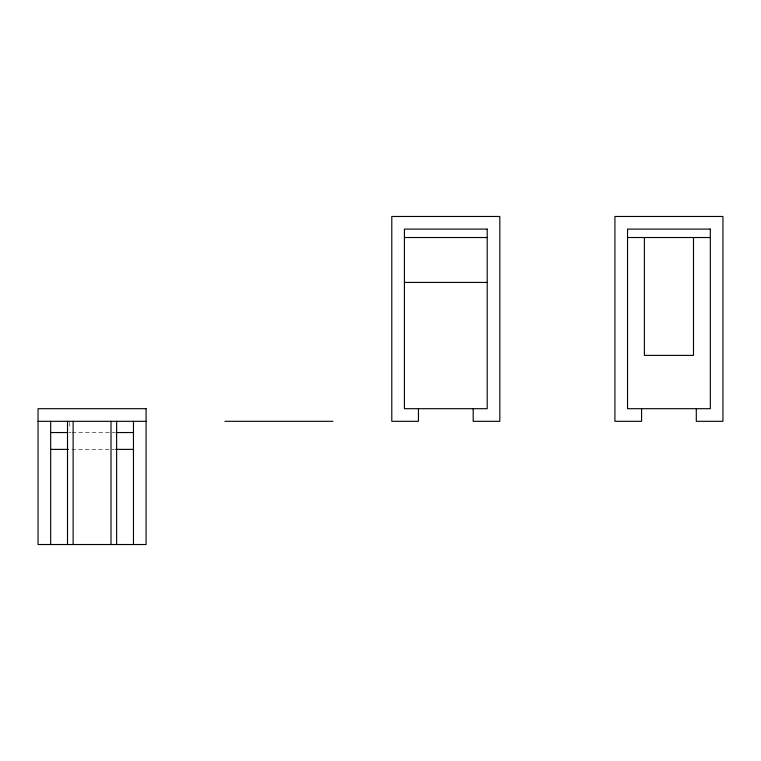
<?xml version="1.0" encoding="UTF-8"?>
<svg xmlns="http://www.w3.org/2000/svg" width="761" height="761" viewBox="0 0 761 761"><rect width="100%" height="100%" fill="white"/><g stroke="black" fill="none" stroke-linecap="round" stroke-linejoin="round"><path stroke-width="0.57" stroke-dasharray="3.81 2.85" d="M68.68 432.543L71.02 432.543M72.19 432.543L115.453 432.543M71.962 449.38L114.54 449.38M69.622 422.431L69.622 429.128"/><path stroke-width="1.14" d="M404.424 237.518L487.202 237.518M627.54 237.518L710.327 237.518M404.424 282.417L487.202 282.417M38.05 421.318L146.083 421.318M224.914 421.318L332.957 421.318M50.673 432.543L67.51 432.543M116.623 432.543L133.46 432.543M50.673 449.38L68.414 449.38M115.72 449.38L133.46 449.38M696.296 408.695L696.296 421.318L722.95 421.318L722.95 216.476L614.917 216.476L614.917 421.318L641.571 421.318L641.571 408.695M693.49 237.518L693.49 355.377L644.377 355.377L644.377 237.518M473.171 408.695L473.171 421.318L499.825 421.318L499.825 216.476L391.791 216.476L391.791 421.318L418.445 421.318L418.445 408.695M133.46 421.318L133.46 544.524M116.623 421.318L116.623 544.524M111.011 421.318L111.011 544.524M73.123 421.318L73.123 544.524M67.51 421.318L67.51 544.524M50.673 421.318L50.673 544.524M487.202 229.099L404.424 229.099L404.424 408.695L487.202 408.695L487.202 229.099M710.327 229.099L627.54 229.099L627.54 408.695L710.327 408.695L710.327 229.099M146.083 408.695L38.05 408.695L38.05 544.524L146.083 544.524L146.083 408.695"/></g></svg>
